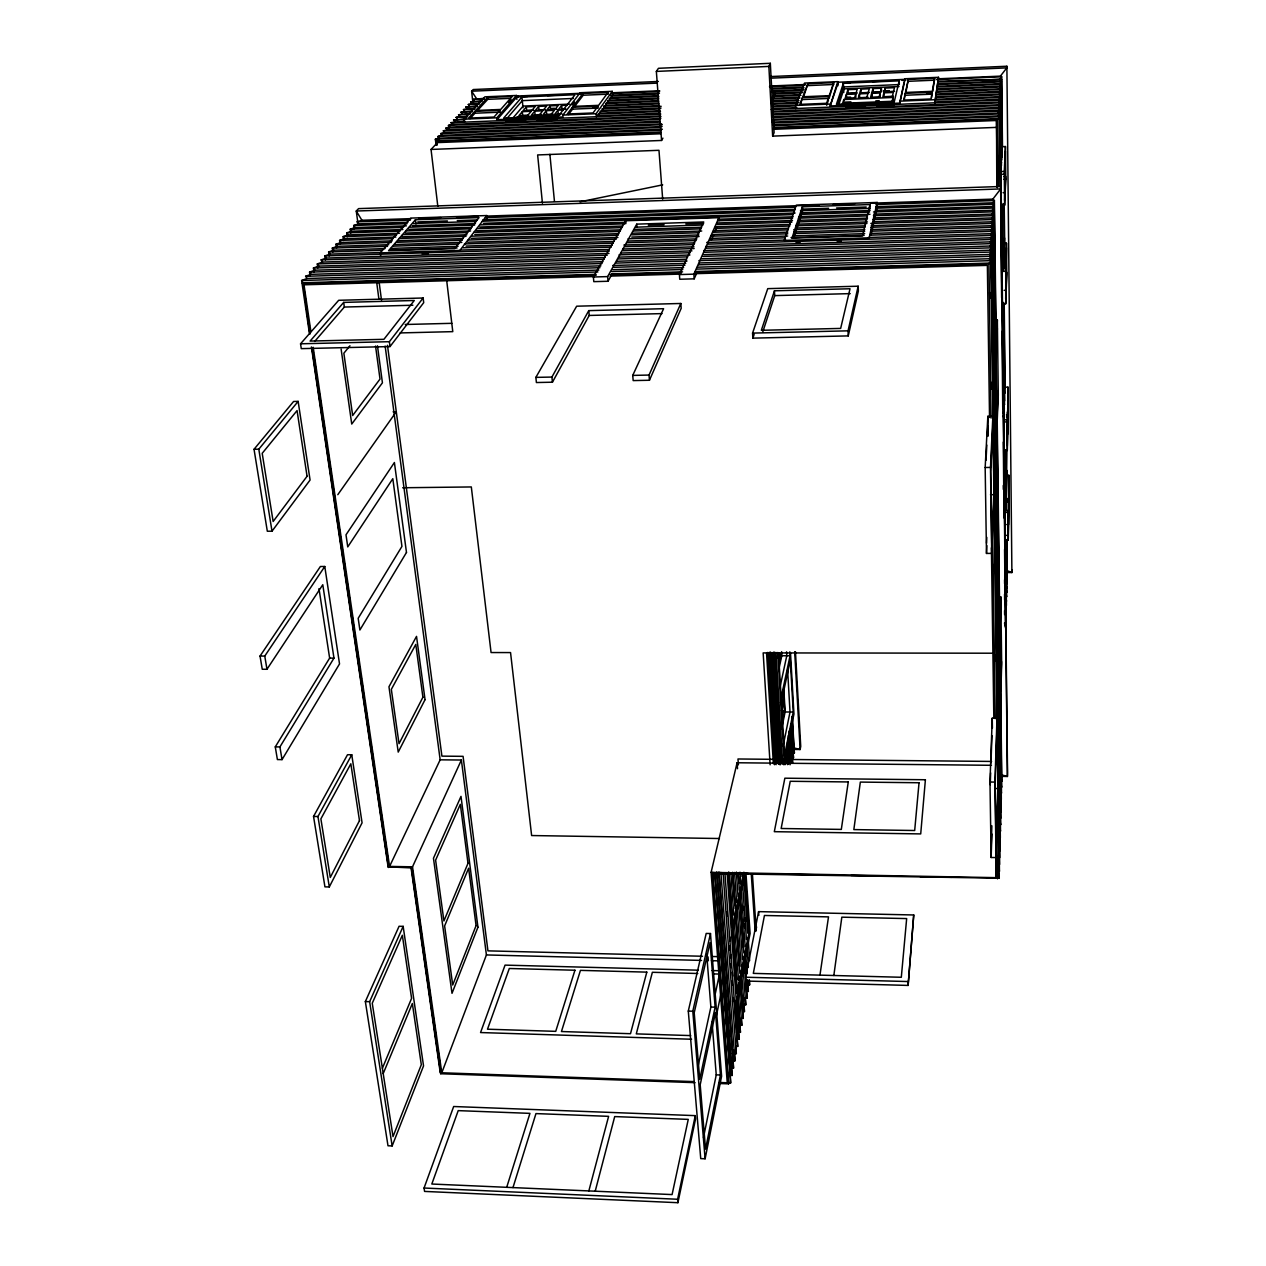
<?xml version="1.0" encoding="UTF-8"?>
<svg xmlns="http://www.w3.org/2000/svg" width="1266" height="1266" viewBox="0 0 1266 1266"><rect width="100%" height="100%" fill="white"/><g stroke="black" fill="none" stroke-linecap="round" stroke-linejoin="round"><path stroke-width="1.5" d="M938.533 77.305L934.814 102.847L938.533 77.305L904.779 78.761L899.73 103.1L830.18 105.964L837.775 81.641L804.543 83.065L795.602 105.474L795.744 108.559L796.757 107.642L772.371 108.654M1011.961 569.7L1011.898 572.533L1007.973 572.564M1005.315 540.091L1008.258 540.076L1009.129 502.175L1007.388 502.191L1007.34 498.472M720.702 1083.569L728.599 1083.838L712.505 873.524L999.27 878.193L990.882 260.654L989.221 258.755L697.424 267.189M1006.454 535.36L1008.258 535.36L1008.891 475.288L1007.135 475.304M1008.258 540.076L1007.942 510.546L1006.122 510.578L1005.441 450.443L1007.293 450.427L1007.973 387.159L1004.017 387.238M1000.108 709.197L1001.501 661.532M1006.122 503.472L1007.087 470.493M996.025 857.573L997.972 790.997L996.975 718.233L992.243 718.202L989.98 782.024L991.136 857.493L996.025 857.573L994.965 782.087L996.975 718.233M1000.093 718.028L1001.659 664.207L1000.82 596.935L997.972 596.951M1006.122 510.578L1006.945 450M719.373 1082.493L727.254 1082.762L711.096 872.369L996.105 877.655L996.722 855.99M996.959 727.776L995.171 784.73L996.057 847.508L997.782 788.528L994.665 788.496M999.365 651.262L1000.805 605.37M1005.568 453.465L1005.679 449.746M1007.293 450.427L1007.973 387.159M1007.973 391.716L1007.293 445.679L1007.34 412.036M1007.625 434.301L1008.211 414.868L1006.423 414.884M991.167 847.429L991.879 825.812M991.136 857.493L991.911 834.009M999.19 648.382L1000.82 596.935M990.218 784.667L990.629 772.893M990.977 763.082L991.943 735.593M1006.454 247.788L1005.71 299.029L1005.774 265.306L1003.891 265.369M1006.074 289.139L1006.707 272.269M1002.625 303.872L1005.71 303.793L1006.787 274.643L1006.454 243.214L1004.618 243.262M1005.71 303.793L1006.454 243.214M798.941 97.213L773.273 98.289L772.118 100.884L798.039 99.792M773.273 98.289L774.412 95.71L799.97 94.633M774.412 95.71L774.95 91.643L771.754 98.827M1004.08 260.606L1004.539 249.671M996.5 429.886L998.114 391.21L995.155 391.257M1003.447 264.23L1004.555 237.992M991.705 553.4L993.984 498.551L992.861 416.245L987.844 416.324L985.17 467.502L986.483 553.432L991.705 553.4L990.487 467.423L992.861 416.245M996.469 438.843L998.288 395.071L997.355 319.934L994.364 319.997M1005.346 271.335L1003.447 271.383L1004.682 241.679L1004.191 204.38M1003.447 271.383L1002.704 205.234L1004.634 205.171L1005.774 179.155L1005.441 146.54L1002.672 146.65M1003.827 176.607L1005.695 176.528L1004.65 200.392L1005.426 151.129M992.845 425.914L990.724 471.696L991.737 543.161L993.778 494.674L990.471 494.705M995.662 364.845L997.339 328.448M1002.846 209.222L1003.099 203.541M986.53 543.193L986.8 537.37M986.483 553.432L986.847 545.599M997.355 319.934L995.456 360.62L998.763 620.15M1004.634 205.171L1004.27 171.448L1005.441 146.54M937.378 78.84L1000.393 76.134L1006.787 67.889L1006.881 66.243L770.567 76.561M986.024 460.318L986.815 445.062M987.306 435.536L987.797 425.993L987.939 435.82M996.801 186.719L996.516 120.492L773.716 129.306M516.876 99.428L516.481 95.472L496.826 117.817L497.016 119.684L562.99 116.963L562.816 115.095L580.16 92.734L612.238 91.342L596.08 113.718L596.349 116.757L603.819 107.911L603.945 106.17L605.67 105.315L658.415 103.1M605.67 105.315L605.797 103.575L607.522 102.752L658.098 100.615M607.522 102.752L607.633 101.027L609.342 100.204L658.731 98.115M609.342 100.204L609.468 98.479L611.146 97.672L658.367 95.662M611.146 97.672L611.272 95.963L612.586 95.346L612.238 91.342M745.943 981.039L908.118 985.423L913.736 914.97L758.587 911.631L745.674 977.225L747.035 998.114L745.326 997.719L745.753 1004.824L744.028 1004.444L744.44 1011.597L742.699 1011.217L740.167 975.991M908.118 985.423L913.736 914.97M464.416 122.153L464.084 119.178L484.878 96.833L516.481 95.472M833.835 975.5L841.827 917.17L906.662 918.578L901.313 977.273L753.317 973.38L764.442 915.476L828.502 916.869L819.957 975.137M932.172 92.212L930.985 98.97L903.75 100.093L905.253 93.352L932.172 92.212L931.634 97.514M934.625 78.318L932.33 91.326L905.443 92.465L908.323 79.442L934.625 78.318L932.71 91.374M732.887 1053.929L733.631 1050.1M728.599 1083.838L712.774 872.369L712.505 873.524M755.802 930.811L756.562 926.934M720.417 1074.992L705.542 1149.164L700.193 1084.756L715.527 1012.468L720.417 1074.992L716.24 1074.85L703.485 1137.58M784.556 755.375L793.244 712.03L790.3 660.124L781.391 702.092M705.115 1158.786L721.604 1076.195L710.479 933.533L706.191 933.438L688.293 1011.075L700.731 1158.596L705.115 1158.786L692.803 1011.217L710.479 933.533M782.578 762.259L784.303 762.274L793.956 713.977L790.506 653.003M732.571 1001.343L733.33 997.576M783.132 745.927L790.016 711.998L787.594 669.73M781.644 728.678L785.142 711.84L783.749 688.166M781.834 724.453L782.546 721.034M784.698 710.669L782.863 719.452L782.309 710.099L784.145 701.364L784.698 710.669L781.47 710.653M677.911 1202.7L695.556 1118.954L695.271 1115.631L453.671 1106.516L424.063 1188.03L424.569 1191.417L677.911 1202.7L677.611 1199.25L695.271 1115.631M780.536 702.741L781.264 699.37L785.173 764.442M781.597 697.819L782.325 694.354M716.129 1016.883L720.971 993.889M715.116 1007.182L699.734 1079.312L694.211 1012.768L710.068 942.679L715.116 1007.182L710.875 1007.056L698.167 1065.877M743.902 872.195L732.096 927.535L728.124 873.16M789.826 651.816L790.063 655.756L781.138 697.598L778.479 652.734M780.22 686.172L786.787 655.741L786.566 651.816M714.657 996.611L719.515 974.06L713.581 973.902M904.193 100.331L905.253 93.352M905.918 92.497L908.323 79.442M779.35 666.913L781.85 655.598L781.613 651.705M777.894 657.988L778.622 654.728M848.252 335.901L858.364 291.038L858.174 286.211L767.75 288.648L752.574 333.1L752.874 338.133L848.252 335.901L848.046 330.837L858.174 286.211M871.008 234.906L877.338 206.849L877.18 202.449L796.282 205.171L784.24 240.429L869.156 237.802L877.18 202.449M899.73 103.1L904.399 82.48M830.18 105.964L838.298 82.211L905.111 79.347L904.826 80.613L904.779 78.761M711.096 872.369L737.097 762.765L991.436 765.297M869.948 204.554L862.526 235.967L791.946 238.15L802.359 206.817L869.948 204.554L870.122 208.953M899.224 80.85L894.223 101.96L836.399 104.35L843.409 83.255L899.224 80.85L899.335 84.569L843.567 86.943L837.728 104.619M891.675 103.147L893.036 97.466L843.836 99.523L842.301 104.255M892.356 96.406L893.305 92.45L883.905 92.845L882.877 96.802L893.432 96.184M885.124 88.082L884.127 91.975L893.527 91.579L894.461 87.686L885.124 88.082L885.25 91.785L894.587 91.389M595.21 1191.211L614.706 1116.58L688.261 1119.381L672.088 1194.582L431.817 1184.027L458.213 1110.63L529.948 1113.368L506.701 1187.318M588.848 1190.926L608.614 1116.343L535.961 1113.589L512.983 1187.587M879.095 96.96L880.139 93.004L871.688 93.352L870.581 97.308L880.266 96.722L880.139 93.004M871.926 92.481L873.018 88.588L881.405 88.24L880.376 92.133L871.926 92.481L872.068 96.2M866.814 97.466L867.938 93.51L859.503 93.874L858.316 97.814L868.065 97.245M860.927 89.111L859.756 93.004L868.191 92.64L869.299 88.747L860.927 89.111L861.054 92.798L869.425 92.45M854.55 97.973L855.753 94.032L846.4 94.412L845.134 98.368L855.895 97.751L855.753 94.032M847.919 89.664L846.669 93.542L856.022 93.146L857.209 89.269L847.919 89.664L848.078 93.352L857.351 92.956M838.788 104.682L843.979 88.857L899.002 86.515M762.828 331.724L774.729 295.611L774.46 290.8L850.024 288.759L840.656 328.416L761.341 330.299L774.46 290.8M794.019 237.138L801.964 213.036M752.874 338.133L754.14 334.398M826.571 103.29L828.929 96.548L802.438 97.656L799.78 104.398L826.571 103.29L826.666 105.205L828.423 100.125M829.246 95.662L833.788 82.638L807.898 83.762L802.786 96.77L829.246 95.662L829.325 97.545L833.788 82.638M695.066 1082.667L440.726 1073.742L440.631 1068.631M693.784 1081.591L441.787 1072.777L486.413 954.944L461.378 760.027L440.157 759.822L389.58 866.403L412.51 866.83L461.378 760.027M392.159 1145.936L423.54 1065.909L403.158 926.364L399.075 926.269L365.352 1001.564L387.997 1145.777L392.159 1145.936L369.64 1001.691L403.158 926.364M800.539 104.619L802.438 97.656M803.514 97.023L807.898 83.762M996.073 127.407L772.656 136.127L774.096 132.661L770.329 63.3L658.447 68.301L656.358 71.418L661.564 140.463L431.041 149.451L437.814 206.263M383.202 1073.6L412.352 1003.527L421.309 1064.706L393.014 1136.583L372.251 1003.242L402.351 935.273L411.592 998.352L382.379 1068.267M649.442 380.259L681.187 308.318L680.823 303.476L576.663 306.198L535.866 377.379L536.404 382.538L552.435 382.205L589.212 315.456L588.769 310.629L663.606 308.698L632.731 375.401L633.174 380.591L649.442 380.259L649.031 375.053L680.823 303.476M719.135 220.601L718.946 217.673L625.61 220.743L593.374 277.001L593.801 281.653L608.044 281.258L607.633 276.605L636.735 224.145L703.754 221.961L679.415 274.564L679.747 279.248L694.195 278.837L697.329 271.747M711.413 239.812L713.755 234.495M715.322 230.934L716.888 227.389M694.195 278.837L693.863 274.152L718.946 217.673M772.656 136.127L768.858 66.418L770.329 63.3M440.726 1073.742L411.403 867.922L388.092 866.83L311.42 346.947M329.302 886.944L362.076 822.821L351.758 754.758L347.517 754.726L313.541 816.443L324.935 886.865L329.302 886.944L317.956 816.523L351.758 754.758M608.044 281.258L611.795 274.453M552.435 382.205L551.913 377.062L588.769 310.629M661.564 140.463L662.925 138.152M282.033 759.616L339.525 663.922L324.776 566.488L320.393 566.503L260.036 656.057L262.252 669.255L266.968 669.271L322.783 584.734L333.971 658.114L279.913 746.924L282.033 759.616L277.396 759.568L275.276 746.877L329.635 658.098L318.985 588.611M266.968 669.271L264.768 656.073L324.776 566.488M337.8 494.69L396.29 411.751L393.109 411.814M597.948 106.233L593.042 112.959L567.215 114.035L572.39 107.293L597.948 106.233L598.106 108.085L572.564 109.145L568.418 114.541M608.06 92.355L598.596 105.347L573.071 106.407L583.072 93.415L608.06 92.355L608.202 94.159L583.23 95.235L574.353 106.803M272 531.198L310.075 480.036L298.143 401.385L293.601 401.48L254.039 449.272L267.316 531.229L272 531.198L258.802 449.193L298.143 401.385M870.628 203.225L992.876 199.126L1000.646 188.935L1000.773 186.482L358.579 208.621L356.268 211.026L357.851 222.753M390.023 346.567L423.714 302.669L423.129 298.001L338.687 300.295L300.548 343.798L301.276 348.641L390.023 346.567L389.374 341.693L423.129 298.001M380.243 252.884L410.738 218.1L486.824 215.552L459.875 250.431L380.243 252.884L380.639 255.811M572.232 104.999L574.542 102.008M870.739 229.526L991.246 225.728L993.066 223.417L991.484 221.803L871.245 225.633M870.597 233.45L990.993 229.7L992.829 227.374L991.246 225.728M868.476 237.486L990.756 233.704L992.591 231.361L990.993 229.7M705.842 246.459L990.503 237.771L992.354 235.413L990.756 233.704M703.801 250.526L990.249 241.869L992.117 239.496L990.503 237.771M703.722 254.593L989.996 246.015L991.879 243.626L990.249 241.869M701.649 258.739L989.743 250.209L991.626 247.82L989.996 246.015M699.544 262.948L989.49 254.45L991.389 252.045L989.743 250.209M989.221 258.755L991.136 256.318L989.49 254.45M563.275 109.952L557.91 110.189L554.777 114.146L561.977 113.845M567.01 105.189L561.677 105.41L558.607 109.303L565.744 109.003M876.088 206.674L992.639 202.813L994.411 200.566L992.876 199.126M875.993 210.362L992.417 206.532L994.19 204.285L992.639 202.813M873.92 214.144L992.18 210.283L993.968 208.02L992.417 206.532M873.461 217.926L991.958 214.081L993.747 211.802L992.18 210.283M873.334 221.724L991.721 217.926L993.525 215.631L991.958 214.081M991.484 221.803L993.304 219.509L991.721 217.926M551.185 114.288L554.334 110.332L546.311 110.664L543.114 114.636L553.084 114.019M773.162 124.843L997.972 115.871L999.507 113.924L998.146 113.054L772.387 122.106M997.972 115.871L999.349 116.773L997.766 119.21L773.621 128.088M938.296 83.762L1000.093 81.119L1001.548 79.299L938.059 81.277M937.869 86.278L999.934 83.651L1001.406 81.831L1000.093 81.119M937.441 88.842L999.776 86.215L1001.248 84.379L999.934 83.651M936.998 91.421L999.618 88.794L1001.105 86.943L999.776 86.215M936.571 94.016L999.46 91.389L1000.947 89.538L999.618 88.794M936.128 96.627L999.301 94.016L1000.789 92.149L999.46 91.389M935.685 99.286L999.143 96.659L1000.646 94.776L999.301 94.016M935.242 101.945L998.985 99.334L1000.488 97.45L999.143 96.659M773.32 111.25L998.811 102.024L1000.33 100.125L998.985 99.334M772.133 113.972L998.652 104.746L1000.172 102.831L998.811 102.024M772.861 116.63L998.478 107.483L999.998 105.569L998.652 104.746M773.653 119.305L998.304 110.253L999.839 108.338L998.478 107.483M998.146 113.054L999.681 111.123L998.304 110.253M1000.251 78.619L1001.691 76.799L1000.393 76.134M550.172 105.885L547.023 109.794L555.03 109.462L558.132 105.553L550.172 105.885L550.52 109.477L556.882 109.208M349.954 345.76L343.861 353.23L352.66 415.517L380.006 379.072L375.543 346.061M539.522 114.779L542.75 110.807L534.743 111.155L531.467 115.111L541.5 114.494M538.683 106.376L535.455 110.269L543.462 109.936L546.643 106.043L538.683 106.376L539.031 109.968L545.393 109.699M527.875 115.253L531.182 111.297L522.288 111.661L518.933 115.633L527.985 115.064M526.34 106.898L523.032 110.791L531.91 110.427L535.154 106.518L526.34 106.898L526.703 110.474L533.746 110.189M512.303 118.767L523.127 106.075L569.589 104.113M314.696 341.424L344.336 307.052L412.874 305.233M506.495 118.972L522.304 100.631L573.356 98.447M343.687 302.4L310.107 341.076L383.914 339.32L414.251 300.501L343.687 302.4L344.336 307.052M415.438 219.746L388.599 250.652L454.795 248.611L479.007 217.625L415.438 219.746L415.96 223.971M521.94 97.039L503.678 118.086L558.543 115.823L574.986 94.76L521.94 97.039L523.032 107.784M497.016 119.684L517.778 95.994L581.3 93.273M508.568 102.609L511.116 99.713M499.928 110.332L493.977 117.058L468.547 118.118L474.766 111.392L499.928 110.332L500.133 112.168L474.972 113.228L470.002 118.624M477.124 110.886L487.79 99.318L510.499 98.352M487.6 97.529L475.589 110.506L500.719 109.446L512.208 96.469L487.6 97.529L487.79 99.318M431.041 149.451L437.466 142.599L660.567 133.785M309.885 334.224L303.065 282.714L595.606 274.342M436.628 145.368L436.628 140.985L660.82 132.091M598.85 270.054L307.052 278.504L301.625 280.498L309.41 333.274M1002.672 416.482L1004.096 415.96M1002.957 408.807L1004.365 408.301L1003.083 405.025L1004.492 404.503L1003.368 303.967M1002.814 412.637L1004.239 412.115L1002.988 302.811M307.052 278.504L305.612 276.289L310.977 274.326L600.923 265.828M602.98 261.666L314.87 270.196L309.553 272.127L310.123 276.035M605.006 257.536L318.731 266.113L313.446 268.012L314.015 271.921M608.978 253.406L322.529 262.062L317.307 263.945L317.861 267.854M322.529 262.062L321.121 259.91L326.296 258.058L608.978 249.434M381.319 252.52L330.03 254.102L324.887 255.922L325.441 259.831M385.038 248.595L333.718 250.193L328.622 251.981L329.176 255.89M388.741 244.702L337.373 246.316L332.325 248.073L332.863 251.997M392.238 240.856L340.981 242.486L335.981 244.211L336.519 248.136M395.862 237.043L344.558 238.688L339.589 240.398L340.143 244.306M399.455 233.261L348.103 234.922L343.181 236.615L343.719 240.524M402.857 229.526L351.616 231.203L346.726 232.865L347.264 236.774M406.386 225.839L355.081 227.532L350.239 229.162L350.761 233.071M407.905 222.246L358.515 223.876L353.705 225.49L354.243 229.399M358.515 223.876L357.139 221.851L361.918 220.268L411.197 218.622M1000.267 160.276L1001.738 159.848L1000.947 89.538L936.587 92.228M1000.108 163.172L1001.596 162.728M1000.409 157.411L1001.881 156.984L1001.248 84.379L937.457 87.069M662.371 129.259L439.286 138.152L435.393 139.228L436.074 145.068M662.086 126.521L441.929 135.351L438.052 136.412L438.511 140.32M441.929 135.351L440.695 133.61L444.54 132.582L661.627 123.831M444.54 132.582L443.322 130.857L447.135 129.828L659.349 121.235M447.135 129.828L445.917 128.103L449.699 127.106L660.805 118.498M660.504 115.871L452.247 124.4L448.48 125.397L448.939 129.306M452.247 124.4L451.028 122.691L465.018 121.299M454.779 121.726L453.56 120.033L465.777 118.719M457.279 119.067L456.077 117.374L467.66 116.108M441.185 1072.508L440.251 1072.745L410.975 867.257M459.764 116.44L458.561 114.763L470.082 113.497M462.217 113.829L461.014 112.152L472.503 110.902M464.654 111.234L463.467 109.572L474.877 108.338M467.075 108.67L465.888 107.009L477.25 105.79M469.464 106.122L468.293 104.477L479.592 103.274M471.854 103.606L470.667 101.96L482.045 100.758M474.212 101.106L473.025 99.46L484.419 98.273M579.986 201.832L662.688 184.852M656.358 71.418L768.858 66.418M658.32 81.467L473.215 89.538L471.617 91.199L472.693 100.995M657.244 83.113L471.617 91.199L476.538 98.621M769.807 78.223L1006.787 67.889M517.905 96.849L527.748 96.422M547.45 95.567L557.293 95.156M576.98 94.301L580.92 94.143M612.428 92.782L659.697 90.756M769.981 86.025L805.429 84.49M842.855 82.891L850.72 82.559M872.385 81.625L882.244 81.198M901.93 80.359L905.87 80.185M473.025 99.46L484.625 98.97M612.443 93.494L659.554 91.468M769.475 86.753L804.812 85.249M936.603 79.6L1001.691 76.799L1002.482 147.093M807.993 85.597L833.867 84.49M908.387 81.309L934.672 80.169M610.37 95.282L659.459 93.178M771.374 88.398L802.786 87.053M470.667 101.96L481.776 101.486M611.272 95.963L658.478 93.953M772.545 89.079L804.021 87.734M938.312 82.005L1001.548 79.299L1002.181 151.319L1000.71 151.746L1002.039 154.136L1000.567 154.563L1001.881 156.984M772.482 90.804L803.957 89.475M468.293 104.477L479.434 104.002M609.468 98.479L658.842 96.374M771.089 91.801L803.008 90.25M937.884 84.521L1001.406 81.831M773.32 93.257L802.945 92.007M465.888 107.009L477.076 106.534M607.633 101.027L658.193 98.875M774.476 93.969L801.995 92.798M883.399 90.883L889.286 90.63M463.467 109.572L474.703 109.098M605.797 103.575L658.526 101.359M773.336 96.532L800.982 95.361M879.854 92.007L873.144 92.291L873.018 88.588M937.03 89.633L1001.105 86.943M461.014 112.152L472.297 111.677M550.568 108.512L554.571 108.275M603.945 106.17L658.858 103.859M772.197 99.112L799.954 97.957M592.868 107.436L596.792 107.278M926.617 93.478L932.377 93.225M565.57 108.86L562.025 109.003L561.677 105.41M846.827 97.26L850.562 97.102M603.819 107.911L658.747 105.616M802.517 99.539L829.008 98.431L828.929 96.548M905.301 95.251L932.219 94.127M458.561 114.763L469.892 114.288M602.062 108.765L661.153 106.312M771.041 101.723L798.925 100.568M936.16 94.839L1000.789 92.149L1001.438 165.656M601.951 110.522L661.042 108.069M770.962 103.496L798.846 102.34M456.077 117.374L467.439 116.915M600.179 111.408L660.187 108.908M771.738 104.287L797.865 103.195M935.716 97.482L1000.646 94.776M845.277 102.119L850.926 101.881M875.819 100.853L879.221 100.71M517.098 116.773L559.92 115.016M600.052 113.165L660.077 110.68M771.659 106.059L797.802 104.983M464.084 119.178L496.826 117.817M562.816 115.095L596.08 113.718M795.602 105.474L830.1 104.049M899.667 101.169L934.735 99.729M453.56 120.033L464.986 119.558M598.28 114.051L660.472 111.487M772.45 106.866L794.937 105.933M935.258 100.141L1000.488 97.45L1001.137 171.559L1004.27 171.448M598.153 115.823L660.377 113.26M451.028 122.691L660.773 114.082M771.279 109.541L1000.33 100.125M506.02 121.71L525.596 120.903M537.354 120.428L556.929 119.621M846.194 107.768L865.453 106.977M877.006 106.502L894.35 105.79M660.979 116.709L448.48 125.397L449.699 127.106M772.197 112.152L1000.172 102.831L1006.074 619.121M445.917 128.103L659.317 119.431M772.988 114.81L999.998 105.569L1007.514 772.418L1007.42 776.454L1001.501 776.39M443.322 130.857L659.808 122.09M773.716 117.485L999.839 108.338M440.695 133.61L662.245 124.701M772.529 120.254L999.681 111.123L1000.551 186.244M660.551 127.502L438.052 136.412L439.286 138.152M773.21 122.992L999.507 113.924L1000.362 187.067M660.979 130.24L435.393 139.228L437.087 144.894M773.874 125.745L999.349 116.773M773.827 127.597L997.798 118.719L998.558 186.371M436.169 141.46L660.535 132.566M1002.419 174.281L1004.365 174.202M1003.922 179.234L1005.774 179.155M1003.083 192.669L1004.982 192.606L1004.761 165.672M419.093 218.353L440.774 217.625M456.551 217.103L478.247 216.375M486.128 216.106L819.355 204.95M833.155 204.475L854.851 203.747M357.139 221.851L410.421 220.078M485.384 217.578L795.143 207.228M876.04 204.522L994.411 200.566L995.946 321.026M417.78 221.914L447.404 220.933M457.279 220.601L477.045 219.936M482.963 219.746L795.095 209.365M802.992 209.112L828.676 208.257M836.573 207.988L866.213 207.007M407.082 223.718L353.705 225.49L355.081 227.532M413.017 223.528L476.269 221.423M482.204 221.234L794.542 210.884M800.46 210.694L869.647 208.399M875.581 208.21L994.19 204.285L995.756 326.786M412.305 225.649L475.446 223.56M483.327 223.307L795.095 213.02M801.014 212.83L870.074 210.552M403.553 227.405L350.239 229.162L351.616 231.203M409.472 227.215L474.639 225.079M480.558 224.873L792.563 214.634M800.46 214.381L869.568 212.102M873.524 211.976L993.968 208.02L995.519 328.622M408.776 229.336L471.838 227.279M479.719 227.025L625.578 222.262M718.218 219.24L793.117 216.787M799.036 216.597L869.979 214.27M399.993 231.124L346.726 232.865L348.103 234.922M405.895 230.934L470.999 228.814M476.918 228.624L624.866 223.813M717.585 220.79L792.548 218.353M798.466 218.163L867.495 215.916M873.413 215.726L993.747 211.802L995.329 334.066M405.373 233.071L470.556 230.966M476.475 230.776L622.635 226.044M648.303 225.206L664.112 224.699M685.824 223.987L703.611 223.417M717.426 222.974L792.484 220.537M798.403 220.347L867.527 218.116M396.543 234.89L343.181 236.615L344.558 238.688M402.477 234.701L467.708 232.596M473.642 232.406L621.891 227.627M635.738 227.168L702.947 225M716.778 224.557L791.899 222.136M797.833 221.946L867.02 219.714M872.939 219.524L993.525 215.631L995.108 337.975M401.781 236.853L466.901 234.764M474.782 234.511L620.783 229.826M634.598 229.383L701.68 227.231M715.496 226.788L790.475 224.383M796.393 224.193L867.416 221.914M392.919 238.688L339.589 240.398L340.981 242.486M398.837 238.499L465.999 236.346M471.917 236.172L620.039 231.425M633.855 230.998L701 228.845M714.831 228.402L789.873 226.013M795.808 225.823L866.909 223.544M870.85 223.417L993.304 219.509L994.886 341.931M398.157 240.667L463.198 238.594M471.094 238.34L618.932 233.64M632.731 233.213L701.712 231.013M713.549 230.634L788.449 228.26M796.33 228.007L865.327 225.823M391.226 242.471L335.981 244.211L337.373 246.316M397.144 242.281L462.264 240.224M468.183 240.034L618.156 235.286M631.956 234.843L699.054 232.722M712.869 232.279L787.848 229.906M793.766 229.732L864.805 227.469M870.723 227.294L993.066 223.417L994.696 347.913M394.66 244.512L461.821 242.392M467.755 242.217L617.887 237.486M631.718 237.043L698.879 234.938M712.711 234.495L787.769 232.137M793.703 231.947L864.82 229.716M387.523 246.348L332.325 248.073L333.718 250.193M393.441 246.158L458.514 244.116M464.416 243.942L616.241 239.179M628.078 238.799L699.054 236.584M710.891 236.204L787.784 233.799M793.687 233.609L864.678 231.393M870.597 231.203L992.829 227.374L994.475 351.964M390.957 248.405L458.07 246.316M465.967 246.063L614.01 241.458M627.825 241.015L696.901 238.863M710.717 238.435L787.689 236.03M793.624 235.856L864.678 233.64M381.984 250.32L328.622 251.981L330.03 254.102M389.881 250.082L457.073 247.994M462.992 247.804L613.187 243.151M627.018 242.724L696.189 240.572M710.02 240.144L785.11 237.818M791.028 237.628L864.156 235.349M870.074 235.175L992.591 231.361L994.237 355.651M460.207 250.082L612.064 245.398M623.901 245.034L694.907 242.85M706.745 242.471L785.632 240.049M611.225 247.123L324.887 255.922L326.296 258.058M625.056 246.696L694.164 244.575M707.995 244.148L992.354 235.413L1000.33 837.633L999.586 834.088M422.243 254.039L428.066 253.865M796.108 242.581L800.017 242.455M837.237 241.315L841.146 241.205M622.825 249.006L693.99 246.823M321.121 259.91L609.247 251.143M623.062 250.731L694.116 248.563M705.953 248.199L992.117 239.496L1000.156 844.232L999.412 840.656M620.831 253.042L691.948 250.89M607.253 255.21L317.307 263.945L318.731 266.113M619.09 254.862L690.097 252.725M703.896 252.298L991.879 243.626L999.982 850.879M618.821 257.125L689.907 255.004M604.088 259.356L313.446 268.012L314.87 270.196M617.935 258.944L687.137 256.887M702.962 256.412L991.626 247.82L999.808 857.604M616.795 261.255L685.856 259.214M602.046 263.518L309.553 272.127L310.977 274.326M615.877 263.106L687.027 261.002M698.879 260.654L991.389 252.045L999.634 864.393L997.909 863.855M612.76 265.48L685.729 263.344M305.612 276.289L599.973 267.712M613.788 267.316L684.922 265.243M698.753 264.831L991.136 256.318L999.444 871.261L997.719 870.723M612.649 269.658L683.624 267.601M597.869 271.968L301.625 280.498L303.065 282.714M611.684 271.573L682.785 269.516M696.616 269.12L990.882 260.654L988.904 263.834L694.971 272.222M611.431 273.899L682.58 271.858M696.411 271.462L988.952 263.091L991.072 418.081M302.384 283.442L596.333 275.038M610.133 274.659L681.155 272.617M1003.922 264.246L1005.805 264.198M594.34 276.542L303.998 284.803L310.898 331.645M610.133 276.099L681.235 274.073M695.066 273.678L987.369 265.369L989.537 417.448M593.374 277.001L607.633 276.605M679.415 274.564L693.863 274.152M774.729 295.611L850.23 293.617M1004.16 290.341L1006.043 290.278M589.212 315.456L662.023 313.604M405.199 324.492L451.82 323.321M400.103 332.926L452.785 331.645L446.708 280.704M300.548 343.798L389.374 341.693M752.574 333.1L848.046 330.837M535.866 377.379L551.913 377.062M632.731 375.401L649.031 375.053M1006.502 416.91L1008.29 416.878M1006.961 419.806L1003.938 419.853L1002.814 302.352M1005.188 421.926L1007.04 421.895M254.039 449.272L258.802 449.193M985.17 467.502L990.487 467.423M402.667 487.758L471.316 486.951L491.066 652.544L510.546 652.576L531.625 835.544L719.436 838.519M1006.549 500.402L1008.337 500.387L1008.543 524.535L1006.755 524.551M1006.502 501.795L1008.306 501.779M1006.201 512.429L1008.005 512.413M992.718 653.209L763.161 652.908L770.139 764.806M778.131 654.316L781.391 654.316L779.524 662.783L778.954 653.209M780.536 655.741L790.063 655.756M260.036 656.057L264.768 656.073M329.635 658.098L333.971 658.114M783.844 711.967L793.244 712.03M792.247 749.44L800.128 749.504L800.729 746.37L795.459 651.689M275.276 746.877L279.913 746.924M991.563 761.436L737.983 758.983L738.394 764.886M989.98 782.024L994.965 782.087M313.541 816.443L317.956 816.523M388.092 866.83L409.06 867.226M748.301 873.524L714.704 872.907L730.656 1082.905L728.836 1082.572M783.86 874.189L815.478 874.774M851.053 875.439L884.649 876.056M920.224 876.721L951.842 877.306M987.401 877.971L999.27 878.193L998.114 872.591M702.503 956.257L487.948 950.861L463.071 756.34L441.913 756.134L387.475 345.301M712.347 956.495L718.265 956.653M486.413 954.944L701.554 960.419M711.429 960.672L719.325 960.878M698.231 970.183L505.055 965.119L480.558 1032.55L691.553 1039.244M712.03 970.547L719.911 970.753M697.788 973.491L652.37 972.288L636.292 1033.879L690.65 1035.588M745.674 977.225L907.991 981.546M733.884 1001.374L736.527 1001.453L750.105 933.517L745.896 872.622M365.352 1001.564L369.64 1001.691M688.293 1011.075L692.803 1011.217M736.495 1032.186L740.436 1032.312L737.445 989.521M732.397 1053.47L736.321 1053.597L735.926 1046.064L737.714 1046.428L734.565 1001.659M730.973 1060.686L734.929 1060.813L734.533 1053.233L736.321 1053.597L723.076 872.733M424.063 1188.03L677.611 1199.25M714.958 873.445L730.292 1075.135L732.096 1075.483L716.983 872.717M731.716 1067.76L733.52 1068.108L733.141 1060.465L718.977 871.942M733.141 1060.465L734.929 1060.813L720.876 872.464M737.318 1038.975L739.075 1039.339L727.143 873.318M738.679 1031.932L740.436 1032.312L737.445 991.246M740.04 1024.969L741.781 1025.349L741.37 1018.07L743.11 1018.434L742.699 1011.217M746.624 991.056L748.333 991.452L747.905 984.457L749.599 984.853L749.282 979.647M792.089 716.524L793.877 747.905L800.128 749.504L794.684 651.784M1000.377 774.539L1007.42 776.454L1000.646 188.935L356.268 211.026L361.918 220.268M998.827 830.543L1000.504 831.113L999.001 716.683M790.601 728.266L792.563 762.449L791.139 761.974L789.351 730.846M790.617 732.033L792.073 757.242L793.481 757.717L791.519 723.63M792.326 717.157L794.383 753.033L792.975 752.558L791.313 723.551M999.016 824.087L1000.678 824.641L999.27 717.838M999.19 817.678L1000.836 818.247L999.491 715.48M999.365 811.332L1001.01 811.902L999.523 697.376M1000.045 786.566L1001.659 787.151L1000.472 694.29M1000.203 780.521L1001.817 781.106L1000.71 694.227M1007.483 570.824L1011.898 572.533L1006.881 66.243M1005.948 623.711L1004.539 623.109L1005.394 626.607M1005.172 600.464L1006.549 601.081L1005.71 597.726M1005.283 596.033L1006.66 596.65L1006.027 540.55M1005.41 591.649L1006.771 592.266L1006.185 540.202M1005.536 587.313L1006.881 587.93L1005.647 582.993L1007.008 583.61L1006.676 540.091M1004.492 404.503L1003.226 401.259L1004.618 400.752L1003.527 302.527M1007.008 583.61L1005.774 578.72L1007.119 579.337L1005.884 574.463L1007.23 575.08L1006.834 540.123M1005.948 588.959L1006.771 592.266M1005.821 593.327L1006.66 596.65M1000.741 776.185L1001.817 781.106M1000.931 783.844L1001.659 787.151M1000.773 789.905L1001.501 793.244L1000.219 694.385M1000.599 796.045L1001.327 799.4L999.349 645.613M999.554 819.418L1000.678 824.641M999.38 825.843L1000.504 831.113M998.304 865.707L999.444 871.261M313.193 347.264L389.58 866.403M303.935 288.569L304.505 292.478M305.09 296.386L305.66 300.279M306.514 306.135L307.1 310.043M307.67 313.952L308.239 317.861M308.825 321.754L309.395 325.663M312.844 349.084L313.414 352.992M314 356.901L314.569 360.794M315.139 364.703L316.009 370.558M316.579 374.467L317.165 378.36M317.734 382.269L318.304 386.177M319.174 392.033L319.744 395.941M320.314 399.834L320.899 403.743M321.469 407.652L322.339 413.507M322.909 417.4L323.479 421.309M324.064 425.218L324.634 429.111M325.489 434.982L326.074 438.875M326.644 442.784L327.214 446.692M327.799 450.585L328.654 456.44M329.239 460.349L329.809 464.258M330.379 468.151L330.964 472.06M331.534 475.969L332.388 481.824M332.974 485.733L333.544 489.625M334.113 493.534L334.984 499.39M335.553 503.298L336.139 507.191M337.848 518.918L338.718 524.773M339.288 528.666L339.874 532.575M340.443 536.483L341.298 542.339M341.883 546.232L342.453 550.14M344.178 561.851L345.048 567.706M345.618 571.615L346.188 575.524M347.058 581.379L347.628 585.272M348.197 589.181L348.783 593.089M349.353 596.998L349.922 600.891M350.793 606.746L351.362 610.655M351.948 614.564L352.518 618.457M353.372 624.312L353.958 628.221M354.527 632.13L355.097 636.038M355.683 639.931L356.252 643.84M357.123 649.695L357.692 653.604M358.262 657.497L358.848 661.406M359.702 667.261L360.272 671.17M360.857 675.079L361.427 678.972M361.997 682.88L362.582 686.789M363.437 692.644L364.022 696.537M364.592 700.446L365.162 704.355M366.032 710.21L366.602 714.103M367.172 718.012L367.757 721.921M368.327 725.829L368.897 729.722M369.767 735.578L370.337 739.486M370.922 743.395L371.492 747.288M372.346 753.143L372.932 757.052M373.502 760.961L374.071 764.87M374.657 768.763L375.227 772.671M376.081 778.527L376.667 782.435M377.236 786.328L377.806 790.237M378.392 794.146L379.246 800.001M379.832 803.91L380.401 807.803M380.971 811.712L381.841 817.567M382.411 821.476L382.981 825.369M383.566 829.277L384.136 833.186M384.706 837.095L385.576 842.95M386.146 846.843L386.731 850.752M387.301 854.661L388.156 860.516M311.895 347.897L388.488 867.495M341.124 349.147L351.742 424.047L382.427 382.823L377.458 345.808M412.51 866.83L441.787 1072.777M412.479 870.676L413.302 876.499M413.855 880.376L414.678 886.2M415.232 890.077L415.786 893.954M416.34 897.847L417.163 903.671M417.717 907.548L419.647 921.126M420.201 925.019L422.132 938.597M422.686 942.474L423.524 948.297M424.078 952.174L424.632 956.067M425.455 961.891L426.009 965.768M426.563 969.645L427.386 975.469M427.94 979.346L428.494 983.239M429.316 989.062L429.87 992.94M430.424 996.817L430.978 1000.694M431.801 1006.517L432.355 1010.41M432.909 1014.288L433.732 1020.111M434.285 1023.988L434.839 1027.865M435.393 1031.758L436.216 1037.566M436.77 1041.459L437.324 1045.336M437.878 1049.213L438.701 1055.037M439.255 1058.914L439.808 1062.807M376.556 281.384L378.898 299.029M385.149 346.093L440.157 759.822M378.945 280.799L381.525 300.343M486.824 215.552L487.299 219.809M474.766 111.392L474.972 113.228M522.288 111.661L522.652 115.285M517.778 95.994L517.921 97.387M534.743 111.155L535.091 114.763M542.434 203.193L537.639 154.943L658.969 150.306L662.672 199.063M793.877 747.905L794.383 753.033M793.149 754.283L793.481 757.717M546.311 110.664L546.659 114.288M549.887 154.341L554.429 201.104M792.073 757.242L792.563 762.449M557.91 110.189L558.259 113.798M572.39 107.293L572.564 109.145M583.072 93.415L583.23 95.235M580.16 92.734L580.319 94.539M625.61 220.743L625.863 223.639M636.735 224.145L636.972 227.057M708.042 956.874L708.343 960.783M706.697 954.311L710.875 1007.056M712.062 1022.105L716.24 1074.85M716.73 872.021L732.096 1075.483M729.786 936.872L730.071 940.796M731.083 954.548L731.368 958.473M732.397 972.209L732.682 976.133M724.927 873.239L737.714 1046.428M726.937 911.916L727.222 915.793M729.469 946.161L729.754 950.038M730.767 963.663L731.052 967.556M732.049 981.166L732.349 985.059M718.882 873.239L733.52 1068.108M732.697 872.274L735.087 905.538M735.799 915.318L739.455 966.211M732.65 873.287L735.198 908.592M735.625 914.479L739.866 973.317M740.151 977.241L743.11 1018.434M730.846 872.78L733.789 915.144M734.217 921.047L738.505 980.074M738.822 982.732L741.781 1025.349M728.979 873.303L732.144 916.647M732.856 926.49L736.733 979.662M728.741 871.957L732.302 920.857M732.745 926.712L737.16 987.338M736.195 1000.108L739.075 1039.339M739.993 872.163L740.752 883.89M741.164 889.761L745.152 946.477M745.547 950.972L747.082 973.855M747.494 979.71L748.333 991.452M738.3 873.619L738.996 883.415M739.961 897.103L743.569 947.997M744.266 957.792L745.373 973.443M738.141 872.543L739.391 890.204M739.819 896.091L743.838 952.982M744.123 956.906L747.035 998.114M736.369 872.052L738.031 896.581M738.474 901.503L742.525 959.565M742.794 963.489L745.753 1004.824M734.565 872.464L736.59 902.104M737.113 907.928L741.211 966.623M741.496 970.531L744.44 1011.597M737.097 762.765L737.508 768.684M743.759 876.278L747.715 933.184M748.127 938.153L749.63 960.657M745.215 917.723L745.484 921.648M741.734 872.638L742.018 876.578M742.572 883.636L746.434 939.578M746.845 944.531L748.364 967.129M749.33 980.913L749.599 984.853M743.538 906.472L743.807 910.381M744.772 924.053L745.041 927.946M752.4 873.825L756.261 930.795M751.276 874.046L755.153 931.159M758.587 911.631L758.84 915.35M772.118 652.639L778.859 764.078M772.023 653.525L778.701 763.936M770.804 653.414L777.466 763.224M770.567 652.053L777.356 763.572M769.348 652.227L776.09 764.68M767.908 653.604L774.681 763.825M767.607 652.449L774.507 764.696M766.563 653.43L773.368 763.73M786.851 750.865L787.658 764.601M785.743 750.026L786.534 763.509M785.553 749.757L786.36 763.525M781.708 699.702L782.151 707.219L783.986 698.5L783.432 689.147M784.778 754.868L785.347 764.522M777.799 652.465L784.303 762.274M783.701 761.103L783.923 764.854M776.026 652.465L782.784 764.347M774.839 653.398L781.438 763.398M774.618 652.132L776.485 683.498M776.723 687.406L781.312 763.857M773.431 652.132L780.204 764.442M773.32 652.813L780.078 764.87M789.557 731.02L791.424 763.398M788.401 735.53L790.111 764.775M787.769 742.367L789.003 763.43M787.579 742.192L788.829 763.699M786.819 747.146L787.832 764.427M802.359 206.817L802.581 211.185M730.292 1075.135L730.656 1082.905M846.4 94.412L846.543 98.131M843.409 83.255L843.789 92.465M843.836 99.523L843.979 103.258L893.163 101.233L893.036 97.466M837.775 81.641L837.95 85.708M859.503 93.874L859.646 97.593M871.688 93.352L871.815 97.086M881.405 88.24L881.532 91.943M883.905 92.845L884.032 96.564M905.111 79.347L905.158 80.787M991.864 382.285L991.927 386.241M994.38 565.949L994.443 569.906M995.614 654.823L995.693 660.741M990.344 293.696L990.392 297.652M991.563 382.649L991.642 388.583M994.079 564.509L994.158 570.444M995.329 655.44L995.377 659.396M990.028 293.902L990.091 297.842M991.262 382.649L991.341 388.567M993.794 566.06L993.842 570.001M995.029 654.807L995.108 660.725M997.561 838.219L997.608 842.159M989.68 292.304L989.775 298.238M990.946 383.123L991.025 389.042M993.478 564.731L993.557 570.649M994.728 655.535L994.791 659.491M997.26 837.158L997.307 841.099M992.449 516.955L995.266 718.661M996.785 824.293L997.497 878.841M991.405 547.814L993.826 717.664M995.709 850.008L996.105 877.655M987.844 416.324L988.129 435.915M992.243 718.202L992.402 728.029M996.516 120.492L997.323 187.621M996.975 401.987L999.475 597.473M995.883 336.661L996.627 393.963M996.975 421.625L999.301 603.391M999.507 619.201L1000.108 666.628M995.709 342.469L996.437 399.803M996.769 425.503L999.127 609.373M999.507 639.029L999.918 670.663M995.709 363.643L998.937 614.057M999.096 645.802L1001.169 805.619M995.171 363.659L995.25 369.577M995.709 405.12L995.82 413.017M995.994 426.848L998.589 626.29M998.842 646.024L999.08 663.795M994.87 361.744L994.981 369.656M995.725 426.959L998.415 632.478M998.589 646.309L998.827 664.096M994.601 361.854L994.696 369.767M995.614 438.985L998.209 636.766M998.336 646.641L998.573 664.444M995.329 438.511L998.035 643.682M998.241 659.475L998.288 663.416M1008.891 475.288L1009.208 503.995M1004.777 262.901L1004.84 268.55M1004.207 303.397L1005.157 388.14M1003.875 303.603L1004.872 393.346M1005.679 539.332L1006.423 605.528M1005.505 539.712L1006.185 614.548M1000.773 222.642L1001.643 297.763M1002.023 331.36L1002.719 407.32M1003.321 442.056L1004.001 518M1004.571 549.46L1005.473 627.873M1004.571 579.796L1004.618 583.737M999.444 155.386L999.301 160.07M1003.289 485.464L1003.337 489.42M1004.571 594.165L1004.634 600.1M1004.587 610.592L1004.618 614.548M999.064 156.873L999.111 160.829M998.842 155.686L998.7 160.45M925.399 779.745L920.714 833.914L774.317 831.683L784.857 778.194L925.399 779.745M919.037 782.752L914.685 830.512L853.838 829.594L860.342 782.087L919.037 782.752M848.267 781.945L841.32 829.404L781.154 828.502L790.237 781.28L848.267 781.945M749.124 931.95L736.875 992.955L732.476 932.631L745.057 873.334L749.124 931.95M646.815 972.13L630.5 1033.705L561.455 1031.537L580.445 970.373L646.815 972.13M574.938 970.231L555.727 1031.347L487.489 1029.211L509.312 968.49L574.938 970.231M477.947 927.187L452.009 993.319L433.463 858.253L460.998 796.361L477.947 927.187M476.079 925.62L452.706 985.011L444.619 925.937L468.626 868.207L476.079 925.62M467.993 863.349L443.923 920.952L435.615 860.152L460.333 804.321L467.993 863.349M425.044 699.655L398.22 752.099L388.963 686.758L416.53 636.387L425.044 699.655M359.481 820.621L330.284 877.449L320.884 818.865L350.84 763.794L359.481 820.621M422.907 697.234L399.027 743.696L391.336 689.353L415.786 644.426L422.907 697.234M406.481 552.451L359.892 630.009L358.183 618.299L401.939 546.406L392.808 478.69L347.754 546.912L345.998 534.806L394.406 462.517L406.481 552.451M307.068 476.269L273.139 521.497L262.204 453.323L297.067 410.58L307.068 476.269"/></g></svg>
